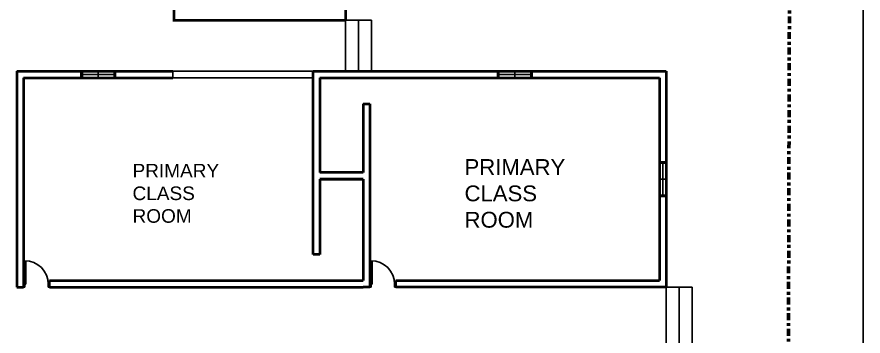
# Model space of a CAD drawing. Header units: metres. Extents: x 9 to 572, y -30 to 1114.
# Drawn here: x 343.88 to 373.11, y 5.95 to 16.98 of the extents above; entities that cross this region are included whole.
import ezdxf

# ---------------------------------------------------------------- set-up
doc = ezdxf.new("R2010")
doc.units = ezdxf.units.M
doc.header["$LTSCALE"] = 0.01
doc.header["$MEASUREMENT"] = 0
doc.linetypes.add('ACAD_ISO04W100', pattern=[30, 24, -3, 0, -3])
for name, color, linetype in [('door space', 1, 'Continuous'), ('STAIR', 231, 'Continuous'), ('TEXT', 141, 'Continuous'), ('WINDOW', 10, 'Continuous')]:
    doc.layers.add(name, color=color, linetype=linetype)
doc.layers.add('SITE BOUNDARY', color=6, linetype='ACAD_ISO04W100', lineweight=60)
doc.layers.add('WALL', color=2, linetype='Continuous', lineweight=40)
doc.styles.get("Standard").update_dxf_attribs({"font": 'arial.ttf'})

msp = doc.modelspace()

# ---------------------------------------------------------------- linework, layer by layer
at = {"layer": 'door space'}
for p, q in [((344.154, 8.554), (344.154, 7.744)), ((344.189, 7.744), (344.189, 8.554)), ((356.116, 8.553), (356.116, 7.743)), ((356.151, 7.743), (356.151, 8.553)), ((344.154, 7.744), (344.109, 7.744)), ((344.109, 7.744), (344.109, 7.644)), ((344.109, 7.644), (344.159, 7.644)), ((344.154, 7.744), (344.189, 7.744)), ((344.154, 7.744), (344.154, 7.704)), ((344.159, 7.704), (344.154, 7.704)), ((344.159, 7.704), (344.159, 7.644)), ((344.964, 7.704), (344.959, 7.704)), ((344.959, 7.644), (344.959, 7.704)), ((344.959, 7.644), (345.009, 7.644)), ((345.009, 7.744), (344.964, 7.744)), ((344.964, 7.704), (344.964, 7.744)), ((345.009, 7.644), (345.009, 7.744)), ((356.116, 7.743), (356.071, 7.743)), ((356.071, 7.743), (356.071, 7.643)), ((356.071, 7.643), (356.121, 7.643)), ((356.116, 7.743), (356.151, 7.743)), ((356.116, 7.743), (356.116, 7.703)), ((356.121, 7.703), (356.116, 7.703)), ((356.121, 7.703), (356.121, 7.643)), ((356.926, 7.703), (356.921, 7.703)), ((356.921, 7.643), (356.921, 7.703)), ((356.921, 7.643), (356.971, 7.643)), ((356.971, 7.743), (356.926, 7.743)), ((356.926, 7.703), (356.926, 7.743)), ((356.971, 7.643), (356.971, 7.743))]:
    msp.add_line(p, q, dxfattribs=at)
for centre in [(344.154, 7.744), (356.116, 7.743)]:
    msp.add_ellipse(centre, major_axis=(-0.573, 0.573), ratio=1, start_param=3.926991, end_param=5.497787, dxfattribs=at)
at = {"layer": 'SITE BOUNDARY'}
msp.add_line((370.648, 47.778), (370.465, -17.316), dxfattribs=at)
at = {"layer": 'STAIR'}
for p, q in [((373.107, 65.754), (373.107, -30.238)), ((355.23, 16.873), (355.68, 16.873)), ((355.23, 15.103), (355.23, 16.873)), ((355.68, 16.873), (355.68, 15.103)), ((355.68, 16.873), (356.13, 16.873)), ((356.13, 16.873), (356.13, 15.103)), ((355.68, 15.103), (355.23, 15.103)), ((356.13, 15.103), (355.68, 15.103)), ((366.301, 7.643), (367.201, 7.643)), ((366.301, 7.643), (366.301, 5.643)), ((366.751, 7.643), (366.751, 5.643)), ((367.201, 7.643), (367.201, 5.643))]:
    msp.add_line(p, q, dxfattribs=at)
at = {"layer": 'WALL'}
for p, q in [((355.23, 25.207), (355.23, 16.873)), ((349.3, 19.507), (349.3, 16.873)), ((349.27, 16.873), (355.23, 16.873)), ((343.881, 15.103), (343.881, 7.643)), ((343.881, 15.103), (349.27, 15.103)), ((344.111, 15.103), (349.27, 15.103)), ((346.091, 15.103), (349.27, 15.103)), ((354.111, 15.103), (354.341, 15.103)), ((354.111, 8.773), (354.111, 15.103)), ((354.341, 15.103), (356.071, 15.103)), ((356.071, 15.103), (366.301, 15.103)), ((366.301, 15.103), (366.301, 7.643)), ((344.111, 14.873), (349.27, 14.873)), ((344.111, 14.873), (344.111, 7.873)), ((354.341, 14.873), (360.477, 14.873)), ((354.341, 14.873), (354.341, 11.603)), ((360.477, 14.873), (366.071, 14.873)), ((366.071, 14.873), (366.071, 7.873)), ((355.841, 13.973), (356.071, 13.973)), ((355.841, 13.973), (355.841, 11.603)), ((356.071, 13.973), (356.071, 7.873)), ((355.841, 11.603), (354.341, 11.603)), ((354.341, 11.373), (354.341, 8.773)), ((354.341, 11.373), (355.841, 11.373)), ((355.841, 11.373), (354.341, 11.373)), ((355.841, 11.373), (355.841, 7.873)), ((354.341, 8.773), (354.111, 8.773)), ((343.881, 7.643), (344.111, 7.643)), ((344.111, 7.873), (344.111, 7.643)), ((345.011, 7.873), (355.841, 7.873)), ((345.011, 7.643), (345.011, 7.873)), ((345.011, 7.643), (355.841, 7.643)), ((356.071, 7.643), (355.841, 7.643)), ((356.071, 7.873), (356.071, 7.643)), ((356.971, 7.643), (356.971, 7.873)), ((356.971, 7.873), (366.071, 7.873)), ((366.301, 7.643), (356.971, 7.643))]:
    msp.add_line(p, q, dxfattribs=at)
at = {"layer": 'WINDOW'}
for p, q in [((346.091, 14.872), (346.091, 15.103)), ((346.091, 15.103), (347.291, 15.103)), ((346.141, 14.873), (346.141, 15.103)), ((347.241, 14.988), (346.141, 14.988)), ((346.691, 15.103), (346.691, 14.873)), ((347.241, 15.103), (347.241, 14.873)), ((347.291, 15.103), (347.291, 14.873)), ((349.27, 15.103), (349.27, 14.873)), ((349.27, 15.103), (354.111, 15.103)), ((354.111, 14.873), (354.111, 15.103)), ((360.477, 14.873), (360.477, 15.104)), ((360.477, 15.104), (361.677, 15.104)), ((360.527, 14.874), (360.527, 15.104)), ((361.627, 14.989), (360.527, 14.989)), ((361.677, 15.104), (361.077, 15.104)), ((361.077, 15.104), (361.077, 14.874)), ((361.627, 15.104), (361.627, 14.874)), ((361.677, 15.104), (361.677, 14.874)), ((347.291, 14.873), (346.091, 14.873)), ((349.27, 14.873), (354.111, 14.873)), ((361.677, 14.874), (360.477, 14.874)), ((366.071, 10.773), (366.071, 11.973)), ((366.071, 11.973), (366.301, 11.973)), ((366.071, 11.923), (366.301, 11.923)), ((366.186, 10.823), (366.186, 11.923)), ((366.301, 11.973), (366.301, 10.773)), ((366.301, 11.373), (366.071, 11.373)), ((366.301, 10.773), (366.301, 11.373)), ((366.301, 10.823), (366.071, 10.823)), ((366.301, 10.773), (366.071, 10.773))]:
    msp.add_line(p, q, dxfattribs=at)

# ---------------------------------------------------------------- texts
at = {"layer": 'TEXT', "attachment_point": 1}
for width, gutter_width, insert, char_height in [(0.0195, 2.733, (359.342, 12.065), 0.54657), (0.01677, 2.35, (347.874, 11.902), 0.47002)]:
    msp.add_mtext_dynamic_manual_height_columns('PRIMARY CLASS ROOM', width=width, gutter_width=gutter_width, heights=[0], dxfattribs=dict(at, insert=insert, char_height=char_height))

doc.saveas('drawing.dxf')
